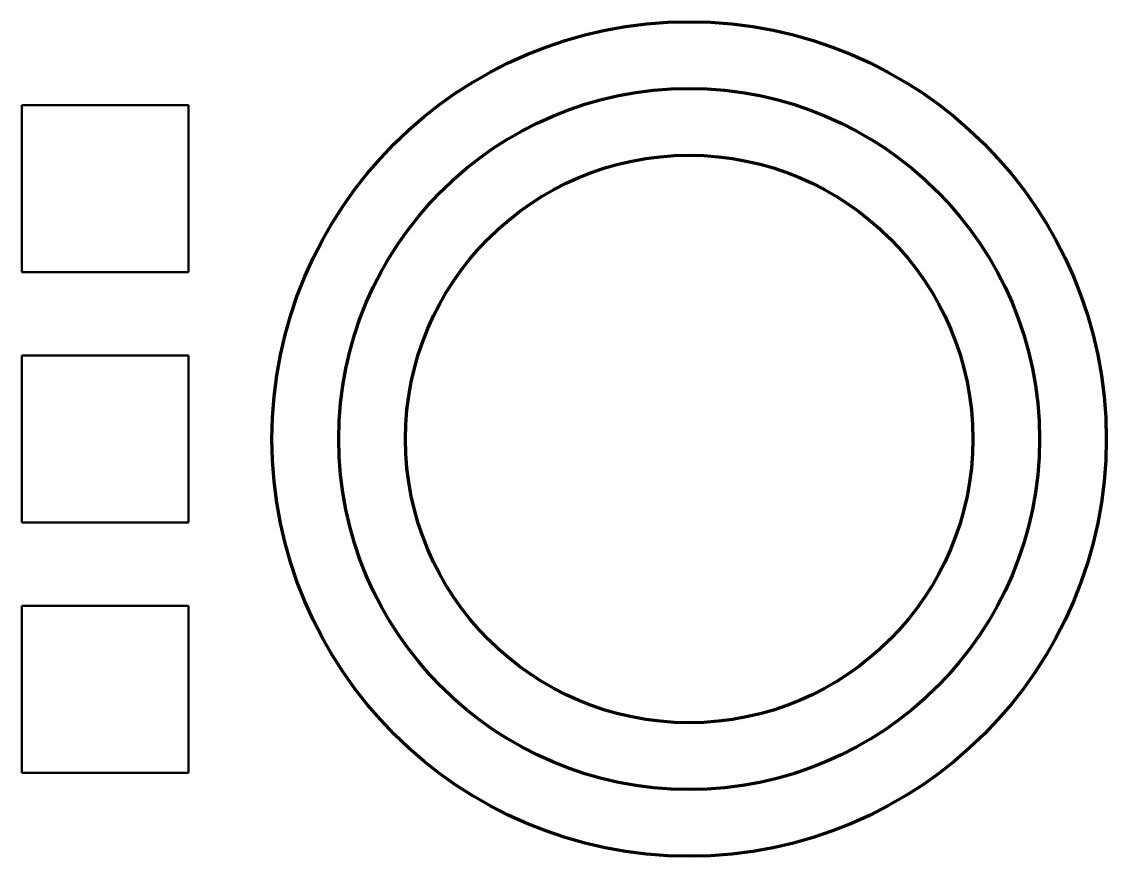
# Model space of a CAD drawing. Header units: millimetres. Extents: x -40 to 25, y -25 to 25.
import ezdxf

# ---------------------------------------------------------------- set-up
doc = ezdxf.new("R2010")
doc.units = ezdxf.units.MM
doc.layers.get('0').update_dxf_attribs({"color": 6, "lineweight": 25, "true_color": 0xff00ff})

msp = doc.modelspace()

# ---------------------------------------------------------------- linework, layer by layer
at = {"color": 18, "linetype": 'Continuous', "lineweight": 50, "true_color": 0x000000}
for p, q in [((-30, 20), (-40, 20)), ((-40, 20), (-40, 10)), ((-30, 10), (-30, 20)), ((-40, 10), (-30, 10))]:
    msp.add_line(p, q, dxfattribs=at)
at = {"color": 5, "linetype": 'Continuous', "lineweight": 50, "true_color": 0x0000ff}
for p, q in [((-30, 5), (-40, 5)), ((-40, 5), (-40, -5)), ((-30, -5), (-30, 5)), ((-40, -5), (-30, -5))]:
    msp.add_line(p, q, dxfattribs=at)
at = {"color": 1, "linetype": 'Continuous', "lineweight": 50, "true_color": 0xff0000}
for p, q in [((-30, -10), (-40, -10)), ((-40, -10), (-40, -20)), ((-30, -20), (-30, -10)), ((-40, -20), (-30, -20))]:
    msp.add_line(p, q, dxfattribs=at)
at = {"color": 1, "linetype": 'Continuous', "lineweight": 100, "true_color": 0xff0000}
msp.add_circle((0, 0), 25, dxfattribs=at)
at = {"color": 5, "linetype": 'Continuous', "lineweight": 100, "true_color": 0x0000ff}
msp.add_circle((0, 0), 21, dxfattribs=at)
at = {"color": 18, "linetype": 'Continuous', "lineweight": 100, "true_color": 0x000000}
msp.add_circle((0, 0), 17, dxfattribs=at)

doc.saveas('drawing.dxf')
